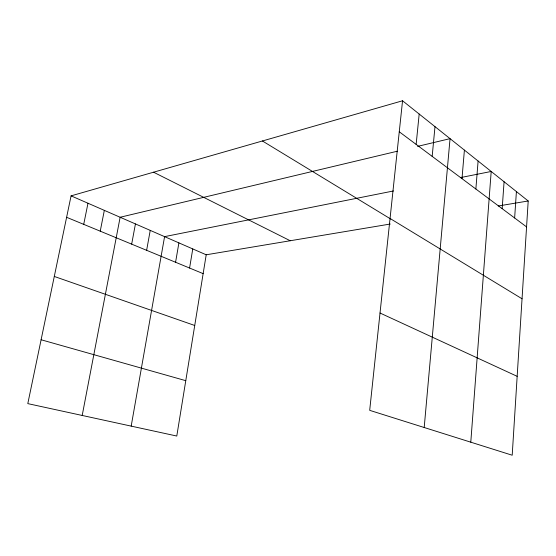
<?xml version="1.0" encoding="UTF-8"?>
<svg xmlns="http://www.w3.org/2000/svg" width="556" height="556" viewBox="0 0 556 556"><rect width="100%" height="100%" fill="white"/><g stroke="black" fill="none" stroke-linecap="round" stroke-linejoin="round"><path stroke-width="0.83" d="M402.551 100.775L528.2 200.98L512.201 455.225L369.691 410.342L402.551 100.775L71.078 195.865L27.8 403.621L176.787 436.043L206.206 254.787L390.284 224.026M514.641 217.98L516.406 191.577M502.172 208.667L504.083 181.749M470.786 442.18L491.191 171.47L460.472 177.6M475.866 189.019L478.104 161.031M461.987 178.65L464.406 150.099M424.2 427.508L450.047 138.653L417.584 146.388M432.172 156.375L434.994 126.643M416.138 144.393L419.182 114.036M189.582 268.041L192.765 248.928M175.578 262.258L178.9 242.882M131.181 426.118L164.583 236.634L393.509 190.958M146.631 250.318L150.238 230.379M131.668 244.14L135.435 223.922M82.198 415.457L120.138 217.257L397.345 151.211M100.233 231.171L104.333 210.363M83.713 224.353L87.987 203.239M498.232 205.991L528.2 200.98M41.102 339.758L185.773 380.672M54.293 276.45L194.732 325.482M66.616 217.299L203.148 273.635M71.078 195.865L206.206 254.787M380.019 313.014L517.163 376.329M153.553 172.207L290.239 240.748M390.062 218.466L522.049 298.78M262.411 140.974L390.604 218.953M399.264 131.786L526.567 226.897"/></g></svg>
